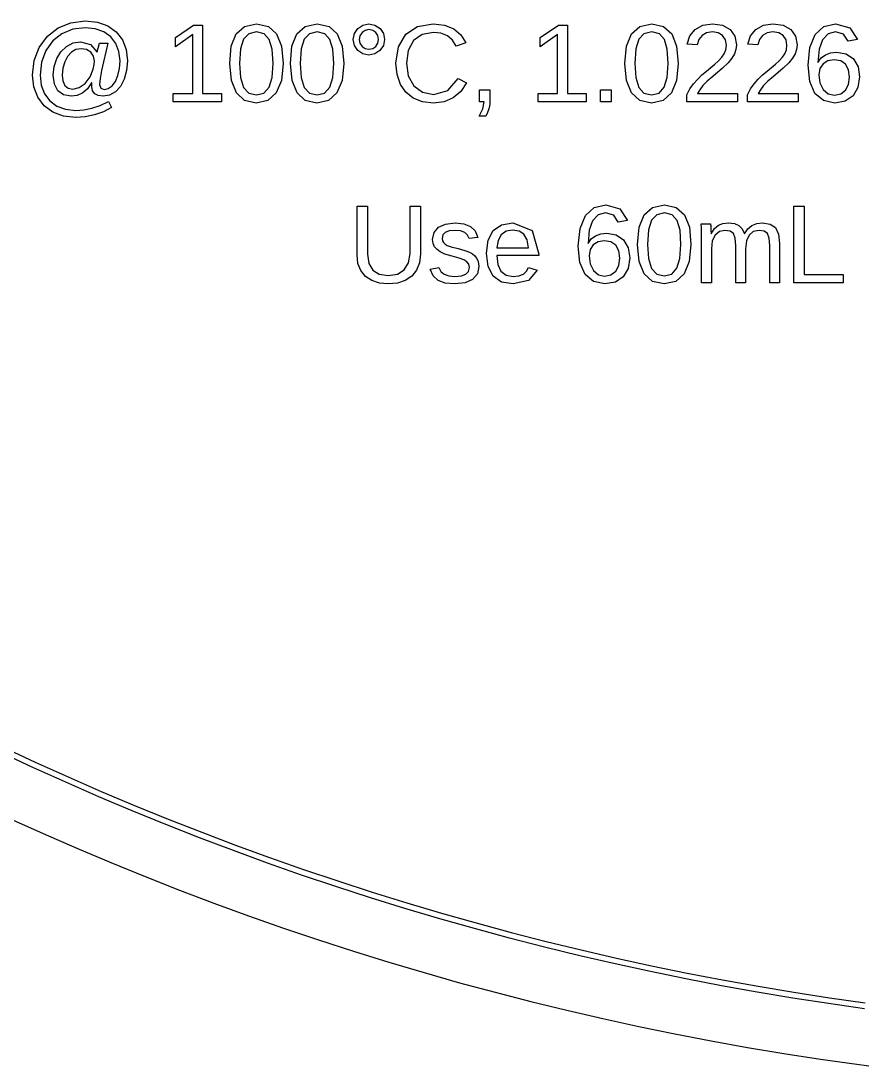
# Model space of a CAD drawing. Extents: x -16 to 132, y -40 to 113.
# Drawn here: x 23.66 to 45.06, y -39.11 to -12.46 of the extents above; entities that cross this region are included whole.
import ezdxf

# ---------------------------------------------------------------- set-up
doc = ezdxf.new("R2010")
doc.units = 0

msp = doc.modelspace()

# ---------------------------------------------------------------- linework, layer by layer
for p, q in [((24.6031, -12.6409), (24.928, -12.5082)), ((24.928, -12.5082), (25.2897, -12.464)), ((25.2897, -12.464), (25.601, -12.4954)), ((25.601, -12.4954), (25.8666, -12.5896)), ((24.3301, -12.8529), (24.6031, -12.6409)), ((24.6989, -12.7872), (24.4686, -12.9684)), ((24.9762, -12.6759), (24.6989, -12.7872)), ((25.2924, -12.6388), (24.9762, -12.6759)), ((25.5445, -12.6646), (25.2924, -12.6388)), ((25.7626, -12.7421), (25.5445, -12.6646)), ((25.9401, -12.8676), (25.7626, -12.7421)), ((25.8666, -12.5896), (26.0807, -12.7409)), ((26.0807, -12.7409), (26.2376, -12.9439)), ((27.5879, -12.8857), (28.0497, -12.5681)), ((28.0497, -12.5681), (28.28, -12.5681)), ((28.28, -12.5681), (28.28, -14.31)), ((29.0095, -13.1041), (29.1327, -12.7899)), ((29.1327, -12.7899), (29.3448, -12.6017)), ((29.4543, -12.7882), (29.3214, -12.9287)), ((29.3448, -12.6017), (29.6521, -12.5389)), ((29.6521, -12.7414), (29.4543, -12.7882)), ((29.6521, -12.5389), (29.9522, -12.6024)), ((29.8451, -12.7889), (29.6521, -12.7414)), ((29.9746, -12.9314), (29.8451, -12.7889)), ((29.9522, -12.6024), (30.1618, -12.7927)), ((30.5522, -13.1041), (30.6755, -12.7899)), ((30.6755, -12.7899), (30.8875, -12.6017)), ((30.9971, -12.7882), (30.8641, -12.9287)), ((30.8875, -12.6017), (31.1949, -12.5389)), ((31.1949, -12.7414), (30.9971, -12.7882)), ((31.1949, -12.5389), (31.495, -12.6024)), ((31.3878, -12.7889), (31.1949, -12.7414)), ((31.5173, -12.9314), (31.3878, -12.7889)), ((31.495, -12.6024), (31.7045, -12.7927)), ((32.1121, -12.9342), (32.1411, -12.7834)), ((32.1411, -12.7834), (32.2279, -12.6554)), ((32.2279, -12.6554), (32.3564, -12.5681)), ((32.3347, -12.7581), (32.2812, -12.8389)), ((32.4143, -12.7029), (32.3347, -12.7581)), ((32.3564, -12.5681), (32.5102, -12.5389)), ((32.5102, -12.6846), (32.4143, -12.7029)), ((32.5102, -12.5389), (32.6639, -12.5677)), ((32.606, -12.7026), (32.5102, -12.6846)), ((32.6856, -12.7567), (32.606, -12.7026)), ((32.6639, -12.5677), (32.7924, -12.6541)), ((32.7392, -12.8371), (32.6856, -12.7567)), ((32.7924, -12.6541), (32.8793, -12.7816)), ((32.8793, -12.7816), (32.9082, -12.9342)), ((33.4489, -12.8038), (33.7499, -12.6052)), ((33.7499, -12.6052), (34.1479, -12.5389)), ((34.1507, -12.7553), (33.8622, -12.8075)), ((34.1479, -12.5389), (34.4343, -12.5694)), ((34.3433, -12.7778), (34.1507, -12.7553)), ((34.5078, -12.8454), (34.3433, -12.7778)), ((34.4343, -12.5694), (34.6694, -12.661)), ((34.6694, -12.661), (34.8511, -12.8125)), ((36.8702, -12.8857), (37.332, -12.5681)), ((37.332, -12.5681), (37.5622, -12.5681)), ((37.5622, -12.5681), (37.5622, -14.31)), ((39.0624, -13.1041), (39.1857, -12.7899)), ((39.1857, -12.7899), (39.3977, -12.6017)), ((39.5073, -12.7882), (39.3743, -12.9287)), ((39.3977, -12.6017), (39.7051, -12.5389)), ((39.7051, -12.7414), (39.5073, -12.7882)), ((39.7051, -12.5389), (40.0052, -12.6024)), ((39.898, -12.7889), (39.7051, -12.7414)), ((40.0275, -12.9314), (39.898, -12.7889)), ((40.0052, -12.6024), (40.2148, -12.7927)), ((40.6707, -12.8402), (40.8061, -12.6776)), ((40.8061, -12.6776), (41.0018, -12.5736)), ((41.101, -12.7659), (40.9836, -12.8309)), ((41.0018, -12.5736), (41.2464, -12.5389)), ((41.2464, -12.7442), (41.101, -12.7659)), ((41.2464, -12.5389), (41.5077, -12.5738)), ((41.3959, -12.7664), (41.2464, -12.7442)), ((41.5086, -12.8329), (41.3959, -12.7664)), ((41.5077, -12.5738), (41.7007, -12.6783)), ((41.7007, -12.6783), (41.8197, -12.847)), ((42.2135, -12.8402), (42.3488, -12.6776)), ((42.3488, -12.6776), (42.5446, -12.5736)), ((42.6437, -12.7659), (42.5264, -12.8309)), ((42.5446, -12.5736), (42.7892, -12.5389)), ((42.7892, -12.7442), (42.6437, -12.7659)), ((42.7892, -12.5389), (43.0504, -12.5738)), ((42.9386, -12.7664), (42.7892, -12.7442)), ((43.0513, -12.8329), (42.9386, -12.7664)), ((43.0504, -12.5738), (43.2434, -12.6783)), ((43.2434, -12.6783), (43.3625, -12.847)), ((43.8645, -12.8108), (44.0847, -12.6069)), ((44.0847, -12.6069), (44.3819, -12.5389)), ((44.3791, -12.7414), (44.1896, -12.7912)), ((44.5837, -12.8011), (44.3791, -12.7414)), ((44.3819, -12.5389), (44.7425, -12.6384)), ((44.7425, -12.6384), (44.9394, -12.937)), ((24.124, -13.1353), (24.3301, -12.8529)), ((24.4686, -12.9684), (24.2939, -13.2151)), ((24.8181, -13.1103), (24.9877, -13.024)), ((24.9877, -13.024), (25.1745, -12.9952)), ((25.1745, -12.9952), (25.4308, -13.0583)), ((25.6003, -13.2476), (25.6544, -13.0257)), ((25.6544, -13.0257), (25.8708, -13.0257)), ((25.8708, -13.0257), (25.7099, -13.7275)), ((26.0705, -13.0375), (25.9401, -12.8676)), ((26.1506, -13.2437), (26.0705, -13.0375)), ((26.2376, -12.9439), (26.3338, -13.1911)), ((28.0289, -12.8066), (27.5879, -13.1214)), ((27.5879, -13.1214), (27.5879, -12.8857)), ((28.0289, -14.31), (28.0289, -12.8066)), ((29.3214, -12.9287), (29.2459, -13.1762)), ((30.0479, -13.1797), (29.9746, -12.9314)), ((30.1618, -12.7927), (30.2851, -13.1075)), ((30.8641, -12.9287), (30.7887, -13.1762)), ((31.5907, -13.1797), (31.5173, -12.9314)), ((31.7045, -12.7927), (31.8278, -13.1075)), ((32.1414, -13.085), (32.1121, -12.9342)), ((32.2812, -12.8389), (32.2633, -12.9342)), ((32.2633, -12.9342), (32.2815, -13.0295)), ((32.2815, -13.0295), (32.3361, -13.1103)), ((32.6849, -13.111), (32.739, -13.0304)), ((32.739, -13.0304), (32.757, -12.9342)), ((32.757, -12.9342), (32.7392, -12.8371)), ((32.9082, -12.9342), (32.8789, -13.0867)), ((33.2596, -13.1193), (33.4489, -12.8038)), ((33.6458, -12.964), (33.5106, -13.2114)), ((33.8622, -12.8075), (33.6458, -12.964)), ((34.6376, -12.9557), (34.5078, -12.8454)), ((34.7262, -13.1062), (34.6376, -12.9557)), ((34.9773, -13.023), (34.7262, -13.1062)), ((34.8511, -12.8125), (34.9773, -13.023)), ((37.3112, -12.8066), (36.8702, -13.1214)), ((36.8702, -13.1214), (36.8702, -12.8857)), ((37.3112, -14.31), (37.3112, -12.8066)), ((39.3743, -12.9287), (39.2989, -13.1762)), ((40.1009, -13.1797), (40.0275, -12.9314)), ((40.2148, -12.7927), (40.338, -13.1075)), ((40.6071, -13.0507), (40.6707, -12.8402)), ((40.8623, -13.0743), (40.6071, -13.0507)), ((40.9016, -12.9351), (40.8623, -13.0743)), ((40.9836, -12.8309), (40.9016, -12.9351)), ((41.5793, -12.9397), (41.5086, -12.8329)), ((41.6029, -13.0826), (41.5793, -12.9397)), ((41.8197, -12.847), (41.8595, -13.0743)), ((42.1498, -13.0507), (42.2135, -12.8402)), ((42.405, -13.0743), (42.1498, -13.0507)), ((42.4444, -12.9351), (42.405, -13.0743)), ((42.5264, -12.8309), (42.4444, -12.9351)), ((43.1221, -12.9397), (43.0513, -12.8329)), ((43.1456, -13.0826), (43.1221, -12.9397)), ((43.3625, -12.847), (43.4022, -13.0743)), ((43.7283, -13.1415), (43.8645, -12.8108)), ((44.0483, -12.9404), (43.9604, -13.184)), ((44.1896, -12.7912), (44.0483, -12.9404)), ((44.7009, -12.9799), (44.5837, -12.8011)), ((44.9394, -12.937), (44.7009, -12.9799)), ((23.9945, -13.4706), (24.124, -13.1353)), ((24.2939, -13.2151), (24.1836, -13.5113)), ((24.5678, -13.421), (24.6751, -13.2456)), ((24.6751, -13.2456), (24.8181, -13.1103)), ((24.9409, -13.2594), (24.8436, -13.3645)), ((25.0575, -13.1934), (24.9409, -13.2594)), ((25.1898, -13.1714), (25.0575, -13.1934)), ((25.3271, -13.193), (25.1898, -13.1714)), ((25.4339, -13.258), (25.3271, -13.193)), ((25.4308, -13.0583), (25.592, -13.2476)), ((25.5025, -13.3584), (25.4339, -13.258)), ((25.592, -13.2476), (25.6003, -13.2476)), ((26.1773, -13.4779), (26.1506, -13.2437)), ((26.3338, -13.1911), (26.3659, -13.4751)), ((28.9684, -13.5444), (29.0095, -13.1041)), ((29.2459, -13.1762), (29.2208, -13.5444)), ((30.0724, -13.5444), (30.0479, -13.1797)), ((30.2851, -13.1075), (30.3261, -13.5444)), ((30.5111, -13.5444), (30.5522, -13.1041)), ((30.7887, -13.1762), (30.7635, -13.5444)), ((31.6151, -13.5444), (31.5907, -13.1797)), ((31.8278, -13.1075), (31.8689, -13.5444)), ((32.2293, -13.213), (32.1414, -13.085)), ((32.3581, -13.3003), (32.2293, -13.213)), ((32.3361, -13.1103), (32.416, -13.1655)), ((32.5102, -13.3295), (32.3581, -13.3003)), ((32.416, -13.1655), (32.5102, -13.1838)), ((32.5102, -13.1838), (32.6052, -13.1656)), ((32.6622, -13.3007), (32.5102, -13.3295)), ((32.6052, -13.1656), (32.6849, -13.111)), ((32.791, -13.2144), (32.6622, -13.3007)), ((32.8789, -13.0867), (32.791, -13.2144)), ((33.1965, -13.5361), (33.2596, -13.1193)), ((33.5106, -13.2114), (33.4655, -13.5361)), ((39.0213, -13.5444), (39.0624, -13.1041)), ((39.2989, -13.1762), (39.2738, -13.5444)), ((40.1253, -13.5444), (40.1009, -13.1797)), ((40.338, -13.1075), (40.3791, -13.5444)), ((41.4848, -13.3884), (41.5481, -13.2962)), ((41.5481, -13.2962), (41.5892, -13.1956)), ((41.5892, -13.1956), (41.6029, -13.0826)), ((41.8074, -13.3003), (41.7428, -13.4127)), ((41.8465, -13.1877), (41.8074, -13.3003)), ((41.8595, -13.0743), (41.8465, -13.1877)), ((43.0276, -13.3884), (43.0908, -13.2962)), ((43.0908, -13.2962), (43.1319, -13.1956)), ((43.1319, -13.1956), (43.1456, -13.0826)), ((43.3502, -13.3003), (43.2855, -13.4127)), ((43.3892, -13.1877), (43.3502, -13.3003)), ((43.4022, -13.0743), (43.3892, -13.1877)), ((43.6829, -13.5902), (43.7283, -13.1415)), ((43.9604, -13.184), (43.9311, -13.5167)), ((44.1225, -13.3246), (44.255, -13.2752)), ((44.255, -13.2752), (44.4054, -13.2587)), ((44.4054, -13.2587), (44.648, -13.301)), ((44.648, -13.301), (44.8347, -13.4279)), ((23.9513, -13.8412), (23.9945, -13.4706)), ((24.1836, -13.5113), (24.1469, -13.8412)), ((24.5007, -13.6245), (24.5678, -13.421)), ((24.7696, -13.5035), (24.7228, -13.666)), ((24.8436, -13.3645), (24.7696, -13.5035)), ((25.4935, -13.6873), (25.5175, -13.5732)), ((25.5254, -13.4862), (25.5025, -13.3584)), ((25.5175, -13.5732), (25.5254, -13.4862)), ((26.1638, -13.6727), (26.1773, -13.4779)), ((26.3659, -13.4751), (26.3459, -13.7207)), ((29.0107, -13.9778), (28.9684, -13.5444)), ((29.2208, -13.5444), (29.2463, -13.9047)), ((30.0467, -13.8995), (30.0724, -13.5444)), ((30.3261, -13.5444), (30.283, -13.9761)), ((30.5534, -13.9778), (30.5111, -13.5444)), ((30.7635, -13.5444), (30.789, -13.9047)), ((31.5894, -13.8995), (31.6151, -13.5444)), ((31.8689, -13.5444), (31.8257, -13.9761)), ((33.2248, -13.8272), (33.1965, -13.5361)), ((33.4655, -13.5361), (33.5125, -13.8601)), ((39.0636, -13.9778), (39.0213, -13.5444)), ((39.2738, -13.5444), (39.2992, -13.9047)), ((40.0997, -13.8995), (40.1253, -13.5444)), ((40.3791, -13.5444), (40.3359, -13.9761)), ((41.2055, -13.6485), (41.3104, -13.5625)), ((41.3104, -13.5625), (41.4045, -13.4765)), ((41.4045, -13.4765), (41.4848, -13.3884)), ((41.6528, -13.525), (41.5034, -13.6682)), ((41.7428, -13.4127), (41.6528, -13.525)), ((42.7483, -13.6485), (42.8531, -13.5625)), ((42.8531, -13.5625), (42.9473, -13.4765)), ((42.9473, -13.4765), (43.0276, -13.3884)), ((43.1956, -13.525), (43.0461, -13.6682)), ((43.2855, -13.4127), (43.1956, -13.525)), ((43.9311, -13.5167), (44.013, -13.4056)), ((44.0636, -13.5535), (43.983, -13.6746)), ((44.013, -13.4056), (44.1225, -13.3246)), ((44.1879, -13.477), (44.0636, -13.5535)), ((44.3458, -13.4515), (44.1879, -13.477)), ((44.5112, -13.4803), (44.3458, -13.4515)), ((44.6357, -13.5666), (44.5112, -13.4803)), ((44.7137, -13.706), (44.6357, -13.5666)), ((44.8347, -13.4279), (44.9538, -13.6263)), ((23.9844, -14.1416), (23.9513, -13.8412)), ((24.1469, -13.8412), (24.1741, -14.0931)), ((24.4783, -13.844), (24.5007, -13.6245)), ((24.5083, -14.0676), (24.4783, -13.844)), ((24.7228, -13.666), (24.7072, -13.8412)), ((24.7072, -13.8412), (24.7236, -13.9896)), ((25.4159, -13.887), (25.4935, -13.6873)), ((25.7099, -13.7275), (25.6714, -13.9289)), ((26.0592, -13.9993), (26.1232, -13.8495)), ((26.1232, -13.8495), (26.1638, -13.6727)), ((26.3459, -13.7207), (26.2861, -13.9418)), ((33.3095, -14.0763), (33.2248, -13.8272)), ((40.8732, -13.9414), (40.9829, -13.835)), ((40.9829, -13.835), (41.0947, -13.7381)), ((41.0947, -13.7381), (41.2055, -13.6485)), ((41.5034, -13.6682), (41.2603, -13.8731)), ((42.4159, -13.9414), (42.5257, -13.835)), ((42.5257, -13.835), (42.6375, -13.7381)), ((42.6375, -13.7381), (42.7483, -13.6485)), ((43.0461, -13.6682), (42.8031, -13.8731)), ((43.7266, -14.0031), (43.6829, -13.5902)), ((43.983, -13.6746), (43.9561, -13.8343)), ((43.9561, -13.8343), (43.984, -14.0399)), ((44.7397, -13.8939), (44.7137, -13.706)), ((44.9538, -13.6263), (44.9935, -13.8828)), ((24.1741, -14.0931), (24.2557, -14.3135)), ((24.5983, -14.2365), (24.5083, -14.0676)), ((24.7236, -13.9896), (24.773, -14.1019)), ((24.773, -14.1019), (24.8568, -14.1727)), ((25.1423, -14.1599), (25.2938, -14.0506)), ((25.2938, -14.0506), (25.4159, -13.887)), ((25.4547, -14.0368), (25.3522, -14.186)), ((25.463, -14.0368), (25.4547, -14.0368)), ((25.4589, -14.1339), (25.463, -14.0368)), ((25.6714, -13.9289), (25.6586, -14.0784)), ((25.6586, -14.0784), (25.6867, -14.1761)), ((25.8775, -14.1848), (25.9755, -14.1131)), ((25.9755, -14.1131), (26.0592, -13.9993)), ((26.2861, -13.9418), (26.1908, -14.1267)), ((29.1376, -14.2934), (29.0107, -13.9778)), ((29.2463, -13.9047), (29.3227, -14.1533)), ((29.9697, -14.1491), (30.0467, -13.8995)), ((30.283, -13.9761), (30.1535, -14.292)), ((30.6803, -14.2934), (30.5534, -13.9778)), ((30.789, -13.9047), (30.8655, -14.1533)), ((31.5125, -14.1491), (31.5894, -13.8995)), ((31.8257, -13.9761), (31.6962, -14.292)), ((33.4482, -14.2781), (33.3095, -14.0763)), ((33.5125, -13.8601), (33.6535, -14.1138)), ((33.6535, -14.1138), (33.8745, -14.2776)), ((34.5213, -14.2306), (34.779, -13.9258)), ((34.779, -13.9258), (34.9953, -14.034)), ((34.9953, -14.034), (34.8502, -14.2562)), ((39.1905, -14.2934), (39.0636, -13.9778)), ((39.2992, -13.9047), (39.3757, -14.1533)), ((40.0227, -14.1491), (40.0997, -13.8995)), ((40.3359, -13.9761), (40.2064, -14.292)), ((40.6745, -14.1933), (40.7686, -14.0597)), ((40.7686, -14.0597), (40.8732, -13.9414)), ((41.0065, -14.1082), (40.9254, -14.211)), ((41.1171, -13.9971), (41.0065, -14.1082)), ((41.2603, -13.8731), (41.1171, -13.9971)), ((42.2173, -14.1933), (42.3114, -14.0597)), ((42.3114, -14.0597), (42.4159, -13.9414)), ((42.5493, -14.1082), (42.4681, -14.211)), ((42.6599, -13.9971), (42.5493, -14.1082)), ((42.8031, -13.8731), (42.6599, -13.9971)), ((43.8576, -14.3045), (43.7266, -14.0031)), ((43.984, -14.0399), (44.0677, -14.2046)), ((44.6371, -14.2275), (44.714, -14.0834)), ((44.714, -14.0834), (44.7397, -13.8939)), ((44.9935, -13.8828), (44.9515, -14.1595)), ((24.0838, -14.405), (23.9844, -14.1416)), ((24.2557, -14.3135), (24.3889, -14.4943)), ((24.7427, -14.3426), (24.5983, -14.2365)), ((24.936, -14.3779), (24.7427, -14.3426)), ((24.8568, -14.1727), (24.9762, -14.1963)), ((25.0874, -14.3566), (24.936, -14.3779)), ((24.9762, -14.1963), (25.1423, -14.1599)), ((25.2279, -14.2926), (25.0874, -14.3566)), ((25.3522, -14.186), (25.2279, -14.2926)), ((25.4776, -14.2406), (25.4589, -14.1339)), ((25.5338, -14.3169), (25.4776, -14.2406)), ((25.6243, -14.3627), (25.5338, -14.3169)), ((25.7459, -14.3779), (25.6243, -14.3627)), ((25.6867, -14.1761), (25.7709, -14.2087)), ((25.9136, -14.3495), (25.7459, -14.3779)), ((25.7709, -14.2087), (25.8775, -14.1848)), ((26.0642, -14.2642), (25.9136, -14.3495)), ((26.1908, -14.1267), (26.0642, -14.2642)), ((27.5311, -14.5222), (27.5311, -14.31)), ((27.5311, -14.31), (28.0289, -14.31)), ((28.28, -14.31), (28.7557, -14.31)), ((28.7557, -14.31), (28.7557, -14.5222)), ((29.3487, -14.4858), (29.1376, -14.2934)), ((29.3227, -14.1533), (29.4547, -14.2979)), ((29.4547, -14.2979), (29.6466, -14.3461)), ((29.6466, -14.3461), (29.8376, -14.2968)), ((29.8376, -14.2968), (29.9697, -14.1491)), ((30.1535, -14.292), (29.9397, -14.4854)), ((30.8915, -14.4858), (30.6803, -14.2934)), ((30.8655, -14.1533), (30.9974, -14.2979)), ((30.9974, -14.2979), (31.1893, -14.3461)), ((31.1893, -14.3461), (31.3804, -14.2968)), ((31.3804, -14.2968), (31.5125, -14.1491)), ((31.6962, -14.292), (31.4825, -14.4854)), ((33.6382, -14.4272), (33.4482, -14.2781)), ((33.8745, -14.2776), (34.1618, -14.3322)), ((34.1618, -14.3322), (34.5213, -14.2306)), ((34.8502, -14.2562), (34.6562, -14.4182)), ((35.319, -14.5222), (35.319, -14.2184)), ((35.319, -14.2184), (35.5895, -14.2184)), ((35.5895, -14.2184), (35.5895, -14.4515)), ((36.8133, -14.5222), (36.8133, -14.31)), ((36.8133, -14.31), (37.3112, -14.31)), ((37.5622, -14.31), (38.0379, -14.31)), ((38.0379, -14.31), (38.0379, -14.5222)), ((38.399, -14.5222), (38.399, -14.2184)), ((38.399, -14.2184), (38.6695, -14.2184)), ((38.6695, -14.2184), (38.6695, -14.5222)), ((39.4017, -14.4858), (39.1905, -14.2934)), ((39.3757, -14.1533), (39.5076, -14.2979)), ((39.5076, -14.2979), (39.6995, -14.3461)), ((39.6995, -14.3461), (39.8906, -14.2968)), ((39.8906, -14.2968), (40.0227, -14.1491)), ((40.2064, -14.292), (39.9927, -14.4854)), ((40.596, -14.3461), (40.6745, -14.1933)), ((40.596, -14.5222), (40.596, -14.3461)), ((40.9254, -14.211), (40.8706, -14.31)), ((40.8706, -14.31), (41.89, -14.31)), ((41.89, -14.31), (41.89, -14.5222)), ((42.1387, -14.3461), (42.2173, -14.1933)), ((42.1387, -14.5222), (42.1387, -14.3461)), ((42.4681, -14.211), (42.4133, -14.31)), ((42.4133, -14.31), (43.4327, -14.31)), ((43.4327, -14.31), (43.4327, -14.5222)), ((44.0712, -14.4885), (43.8576, -14.3045)), ((44.0677, -14.2046), (44.1952, -14.3128)), ((44.1952, -14.3128), (44.3541, -14.3488)), ((44.3541, -14.3488), (44.515, -14.3185)), ((44.515, -14.3185), (44.6371, -14.2275)), ((44.8257, -14.371), (44.626, -14.5052)), ((44.9515, -14.1595), (44.8257, -14.371)), ((24.2457, -14.6217), (24.0838, -14.405)), ((24.4665, -14.7822), (24.2457, -14.6217)), ((24.3889, -14.4943), (24.5706, -14.6276)), ((24.5706, -14.6276), (24.7937, -14.7098)), ((25.4589, -14.6851), (25.6693, -14.616)), ((25.6693, -14.616), (25.8874, -14.5125)), ((25.8874, -14.5125), (25.9637, -14.6678)), ((28.7557, -14.5222), (27.5311, -14.5222)), ((29.6438, -14.5499), (29.3487, -14.4858)), ((29.9397, -14.4854), (29.6438, -14.5499)), ((31.1866, -14.5499), (30.8915, -14.4858)), ((31.4825, -14.4854), (31.1866, -14.5499)), ((33.8738, -14.5192), (33.6382, -14.4272)), ((34.1493, -14.5499), (33.8738, -14.5192)), ((34.4203, -14.517), (34.1493, -14.5499)), ((34.6562, -14.4182), (34.4203, -14.517)), ((35.4411, -14.5222), (35.319, -14.5222)), ((35.4085, -14.7004), (35.4411, -14.5222)), ((35.5829, -14.5863), (35.5631, -14.6969)), ((35.5895, -14.4515), (35.5829, -14.5863)), ((38.0379, -14.5222), (36.8133, -14.5222)), ((38.6695, -14.5222), (38.399, -14.5222)), ((39.6968, -14.5499), (39.4017, -14.4858)), ((39.9927, -14.4854), (39.6968, -14.5499)), ((41.89, -14.5222), (40.596, -14.5222)), ((43.4327, -14.5222), (42.1387, -14.5222)), ((44.3625, -14.5499), (44.0712, -14.4885)), ((44.626, -14.5052), (44.3625, -14.5499)), ((24.7378, -14.8816), (24.4665, -14.7822)), ((25.0511, -14.9147), (24.7378, -14.8816)), ((24.7937, -14.7098), (25.0511, -14.7372)), ((25.0511, -14.7372), (25.2536, -14.7242)), ((25.2909, -14.8989), (25.0511, -14.9147)), ((25.2536, -14.7242), (25.4589, -14.6851)), ((25.5275, -14.8516), (25.2909, -14.8989)), ((25.7541, -14.7741), (25.5275, -14.8516)), ((25.9637, -14.6678), (25.7541, -14.7741)), ((35.3107, -14.8855), (35.4085, -14.7004)), ((35.4813, -14.8855), (35.3107, -14.8855)), ((35.5295, -14.7933), (35.4813, -14.8855)), ((35.5631, -14.6969), (35.5295, -14.7933)), ((32.2068, -18.4138), (32.2068, -17.1698)), ((32.2068, -17.1698), (32.4717, -17.1698)), ((32.4717, -17.1698), (32.4717, -18.3916)), ((33.5562, -18.3736), (33.5562, -17.1698)), ((33.5562, -17.1698), (33.8197, -17.1698)), ((33.8197, -17.1698), (33.8197, -18.3888)), ((38.0173, -17.4125), (38.2375, -17.2086)), ((38.2375, -17.2086), (38.5346, -17.1406)), ((38.5346, -17.1406), (38.8952, -17.2401)), ((38.8952, -17.2401), (39.0922, -17.5387)), ((39.5094, -17.3916), (39.7215, -17.2034)), ((39.7215, -17.2034), (40.0289, -17.1406)), ((40.0289, -17.1406), (40.3289, -17.2041)), ((40.3289, -17.2041), (40.5385, -17.3944)), ((43.3206, -19.1239), (43.3206, -17.1698)), ((43.3206, -17.1698), (43.5855, -17.1698)), ((43.5855, -17.1698), (43.5855, -18.9075)), ((37.8811, -17.7432), (38.0173, -17.4125)), ((38.2011, -17.5421), (38.1132, -17.7857)), ((38.3424, -17.3929), (38.2011, -17.5421)), ((38.5318, -17.3431), (38.3424, -17.3929)), ((38.7364, -17.4028), (38.5318, -17.3431)), ((38.8536, -17.5816), (38.7364, -17.4028)), ((39.0922, -17.5387), (38.8536, -17.5816)), ((39.3862, -17.7058), (39.5094, -17.3916)), ((39.698, -17.5304), (39.6226, -17.7779)), ((39.831, -17.3899), (39.698, -17.5304)), ((40.0289, -17.3431), (39.831, -17.3899)), ((40.2218, -17.3906), (40.0289, -17.3431)), ((40.3513, -17.5331), (40.2218, -17.3906)), ((40.4246, -17.7814), (40.3513, -17.5331)), ((40.5385, -17.3944), (40.6618, -17.7092)), ((34.1296, -18.0199), (34.1662, -17.8391)), ((34.1662, -17.8391), (34.2759, -17.7072)), ((34.2759, -17.7072), (34.4557, -17.6266)), ((34.4528, -17.8396), (34.3924, -17.9041)), ((34.5554, -17.8011), (34.4528, -17.8396)), ((34.4557, -17.6266), (34.7024, -17.5997)), ((34.7024, -17.7883), (34.5554, -17.8011)), ((34.7024, -17.5997), (34.9252, -17.6215)), ((34.8395, -17.8017), (34.7024, -17.7883)), ((34.9458, -17.8417), (34.8395, -17.8017)), ((34.9252, -17.6215), (35.097, -17.6871)), ((35.0192, -17.9067), (34.9458, -17.8417)), ((35.097, -17.6871), (35.2164, -17.8008)), ((35.2164, -17.8008), (35.2821, -17.9672)), ((35.5421, -18.0355), (35.6727, -17.7939)), ((35.6727, -17.7939), (35.884, -17.6451)), ((36.0029, -17.8103), (35.8779, -17.9014)), ((35.884, -17.6451), (36.1699, -17.5956)), ((36.1657, -17.78), (36.0029, -17.8103)), ((36.3311, -17.8072), (36.1657, -17.78)), ((36.1699, -17.5956), (36.666, -17.7949)), ((36.4528, -17.8889), (36.3311, -17.8072)), ((36.666, -17.7949), (36.8314, -18.393)), ((37.8356, -18.1919), (37.8811, -17.7432)), ((38.1132, -17.7857), (38.0839, -18.1184)), ((39.3451, -18.1461), (39.3862, -17.7058)), ((39.6226, -17.7779), (39.5975, -18.1461)), ((40.4491, -18.1461), (40.4246, -17.7814)), ((40.6618, -17.7092), (40.7029, -18.1461)), ((40.9717, -17.7325), (40.9655, -17.6233)), ((40.9655, -17.6233), (41.2013, -17.6233)), ((40.9738, -17.9437), (40.9717, -17.7325)), ((41.2013, -17.6233), (41.2027, -17.6361)), ((41.2027, -17.6361), (41.2041, -17.6607)), ((41.2041, -17.6607), (41.2056, -17.6935)), ((41.2056, -17.6935), (41.2075, -17.7308)), ((41.2075, -17.7308), (41.2098, -17.7878)), ((41.2098, -17.7878), (41.2124, -17.8798)), ((41.2165, -17.8798), (41.3029, -17.7446)), ((41.3029, -17.7446), (41.401, -17.658)), ((41.4246, -17.8188), (41.315, -17.9104)), ((41.401, -17.658), (41.5164, -17.6111)), ((41.5674, -17.7883), (41.4246, -17.8188)), ((41.5164, -17.6111), (41.6548, -17.5956)), ((41.6988, -17.8091), (41.5674, -17.7883)), ((41.6548, -17.5956), (41.8075, -17.6125)), ((41.7824, -17.8715), (41.6988, -17.8091)), ((41.8075, -17.6125), (41.9245, -17.6635)), ((41.9245, -17.6635), (42.0086, -17.7516)), ((42.0086, -17.7516), (42.0625, -17.8798)), ((42.0667, -17.8798), (42.1525, -17.7498)), ((42.1525, -17.7498), (42.2546, -17.6621)), ((42.2888, -17.8187), (42.1797, -17.9097)), ((42.2546, -17.6621), (42.3765, -17.6122)), ((42.4342, -17.7883), (42.2888, -17.8187)), ((42.3765, -17.6122), (42.5216, -17.5956)), ((42.5656, -17.8091), (42.4342, -17.7883)), ((42.5216, -17.5956), (42.718, -17.6264)), ((42.6492, -17.8715), (42.5656, -17.8091)), ((42.718, -17.6264), (42.8524, -17.719)), ((42.8524, -17.719), (42.9299, -17.8819)), ((34.1425, -18.1222), (34.1296, -18.0199)), ((34.3924, -17.9041), (34.3723, -17.995)), ((34.3723, -17.995), (34.3806, -18.0532)), ((34.3806, -18.0532), (34.4056, -18.1004)), ((34.4056, -18.1004), (34.4469, -18.1389)), ((35.0575, -17.995), (35.0192, -17.9067)), ((35.2821, -17.9672), (35.0575, -17.995)), ((35.4986, -18.3639), (35.5421, -18.0355)), ((35.7963, -18.0454), (35.7635, -18.2349)), ((35.8779, -17.9014), (35.7963, -18.0454)), ((36.5329, -18.0298), (36.4528, -17.8889)), ((36.5734, -18.2349), (36.5329, -18.0298)), ((38.0839, -18.1184), (38.1657, -18.0073)), ((38.1657, -18.0073), (38.2753, -17.9263)), ((38.3406, -18.0787), (38.2163, -18.1552)), ((38.2753, -17.9263), (38.4077, -17.8769)), ((38.4986, -18.0532), (38.3406, -18.0787)), ((38.4077, -17.8769), (38.5582, -17.8604)), ((38.664, -18.082), (38.4986, -18.0532)), ((38.5582, -17.8604), (38.8007, -17.9027)), ((38.7884, -18.1683), (38.664, -18.082)), ((38.8007, -17.9027), (38.9874, -18.0296)), ((38.9874, -18.0296), (39.1065, -18.228)), ((40.9738, -19.1239), (40.9738, -17.9437)), ((41.2124, -17.8798), (41.2165, -17.8798)), ((41.2453, -18.0574), (41.2221, -18.2543)), ((41.315, -17.9104), (41.2453, -18.0574)), ((41.8271, -17.9884), (41.7824, -17.8715)), ((41.842, -18.1725), (41.8271, -17.9884)), ((42.0625, -17.8798), (42.0667, -17.8798)), ((42.1116, -18.0565), (42.0889, -18.2543)), ((42.1797, -17.9097), (42.1116, -18.0565)), ((42.6939, -17.9884), (42.6492, -17.8715)), ((42.7088, -18.1725), (42.6939, -17.9884)), ((42.9299, -17.8819), (42.9557, -18.1239)), ((33.5197, -18.6164), (33.5562, -18.3736)), ((34.1809, -18.2072), (34.1425, -18.1222)), ((34.2421, -18.2777), (34.1809, -18.2072)), ((34.3231, -18.3368), (34.2421, -18.2777)), ((34.445, -18.3907), (34.3231, -18.3368)), ((34.4469, -18.1389), (34.5041, -18.1711)), ((34.5041, -18.1711), (34.6053, -18.2058)), ((34.6053, -18.2058), (34.7787, -18.2515)), ((34.7787, -18.2515), (34.9493, -18.2996)), ((34.9493, -18.2996), (35.0644, -18.3438)), ((35.0644, -18.3438), (35.1426, -18.3883)), ((35.5421, -18.7068), (35.4986, -18.3639)), ((35.7635, -18.2349), (36.5734, -18.2349)), ((37.8793, -18.6048), (37.8356, -18.1919)), ((38.1357, -18.2763), (38.1089, -18.436)), ((38.2163, -18.1552), (38.1357, -18.2763)), ((38.8665, -18.3077), (38.7884, -18.1683)), ((38.8925, -18.4956), (38.8665, -18.3077)), ((39.1065, -18.228), (39.1462, -18.4845)), ((39.3874, -18.5795), (39.3451, -18.1461)), ((39.5975, -18.1461), (39.623, -18.5064)), ((40.4234, -18.5012), (40.4491, -18.1461)), ((40.7029, -18.1461), (40.6597, -18.5778)), ((41.2221, -18.2543), (41.2221, -19.1239)), ((41.842, -19.1239), (41.842, -18.1725)), ((42.0889, -18.2543), (42.0889, -19.1239)), ((42.7088, -19.1239), (42.7088, -18.1725)), ((42.9557, -18.1239), (42.9557, -19.1239)), ((32.2314, -18.6281), (32.2068, -18.4138)), ((32.3053, -18.8105), (32.2314, -18.6281)), ((32.4717, -18.3916), (32.5057, -18.627)), ((32.5057, -18.627), (32.6076, -18.798)), ((33.4099, -18.7931), (33.5197, -18.6164)), ((33.7946, -18.6097), (33.7192, -18.798)), ((33.8197, -18.3888), (33.7946, -18.6097)), ((34.6289, -18.4457), (34.445, -18.3907)), ((34.8078, -18.4928), (34.6289, -18.4457)), ((34.925, -18.5337), (34.8078, -18.4928)), ((35.0048, -18.5844), (34.925, -18.5337)), ((35.0505, -18.6482), (35.0048, -18.5844)), ((35.0658, -18.7286), (35.0505, -18.6482)), ((35.1426, -18.3883), (35.2024, -18.4374)), ((35.2024, -18.4374), (35.2473, -18.4927)), ((35.2473, -18.4927), (35.2807, -18.556)), ((35.2807, -18.556), (35.3016, -18.6279)), ((35.3016, -18.6279), (35.3085, -18.7092)), ((36.8314, -18.4263), (35.7607, -18.4263)), ((35.7607, -18.4263), (35.7874, -18.6548)), ((36.8314, -18.393), (36.8314, -18.4263)), ((38.0104, -18.9062), (37.8793, -18.6048)), ((38.1089, -18.436), (38.1368, -18.6416)), ((38.1368, -18.6416), (38.2205, -18.8063)), ((38.8668, -18.6851), (38.8925, -18.4956)), ((39.1462, -18.4845), (39.1043, -18.7612)), ((39.5143, -18.8951), (39.3874, -18.5795)), ((39.623, -18.5064), (39.6994, -18.755)), ((40.3465, -18.7508), (40.4234, -18.5012)), ((40.6597, -18.5778), (40.5302, -18.8937)), ((32.4238, -18.9571), (32.3053, -18.8105)), ((32.6076, -18.798), (32.7737, -18.902)), ((32.7737, -18.902), (33.0001, -18.9366)), ((33.0001, -18.9366), (33.2343, -18.9008)), ((33.2343, -18.9008), (33.4099, -18.7931)), ((33.7192, -18.798), (33.5979, -18.9497)), ((34.07, -18.7716), (34.2905, -18.7286)), ((34.1423, -18.9413), (34.07, -18.7716)), ((34.2905, -18.7286), (34.3394, -18.8331)), ((34.3394, -18.8331), (34.4222, -18.9055)), ((34.4222, -18.9055), (34.5415, -18.9476)), ((34.8642, -18.9471), (34.9777, -18.9034)), ((34.9777, -18.9034), (35.0438, -18.8306)), ((35.0438, -18.8306), (35.0658, -18.7286)), ((35.2684, -18.8971), (35.1483, -19.0365)), ((35.3085, -18.7092), (35.2684, -18.8971)), ((35.6727, -18.9533), (35.5421, -18.7068)), ((35.7874, -18.6548), (35.8675, -18.8243)), ((35.8675, -18.8243), (35.9989, -18.9294)), ((36.3257, -18.9481), (36.4396, -18.8992)), ((36.4396, -18.8992), (36.5216, -18.8254)), ((36.5216, -18.8254), (36.5721, -18.7342)), ((36.7912, -18.7966), (36.571, -19.0629)), ((36.5721, -18.7342), (36.7912, -18.7966)), ((38.224, -19.0902), (38.0104, -18.9062)), ((38.2205, -18.8063), (38.3479, -18.9145)), ((38.3479, -18.9145), (38.5069, -18.9505)), ((38.6678, -18.9202), (38.7898, -18.8292)), ((38.7898, -18.8292), (38.8668, -18.6851)), ((39.1043, -18.7612), (38.9784, -18.9727)), ((39.7254, -19.0875), (39.5143, -18.8951)), ((39.6994, -18.755), (39.8314, -18.8996)), ((39.8314, -18.8996), (40.0233, -18.9478)), ((40.0233, -18.9478), (40.2143, -18.8985)), ((40.2143, -18.8985), (40.3465, -18.7508)), ((40.5302, -18.8937), (40.3164, -19.0871)), ((43.5855, -18.9075), (44.573, -18.9075)), ((44.573, -18.9075), (44.573, -19.1239)), ((32.5826, -19.0643), (32.4238, -18.9571)), ((32.7768, -19.1298), (32.5826, -19.0643)), ((33.0015, -19.1516), (32.7768, -19.1298)), ((33.2346, -19.1289), (33.0015, -19.1516)), ((33.4349, -19.0608), (33.2346, -19.1289)), ((33.5979, -18.9497), (33.4349, -19.0608)), ((34.2676, -19.0594), (34.1423, -18.9413)), ((34.4516, -19.1286), (34.2676, -19.0594)), ((34.6996, -19.1516), (34.4516, -19.1286)), ((34.5415, -18.9476), (34.6996, -18.9616)), ((34.6996, -18.9616), (34.8642, -18.9471)), ((34.956, -19.1228), (34.6996, -19.1516)), ((35.1483, -19.0365), (34.956, -19.1228)), ((35.8864, -19.102), (35.6727, -18.9533)), ((36.1796, -19.1516), (35.8864, -19.102)), ((35.9989, -18.9294), (36.1796, -18.9644)), ((36.1796, -18.9644), (36.3257, -18.9481)), ((36.571, -19.0629), (36.1796, -19.1516)), ((38.5152, -19.1516), (38.224, -19.0902)), ((38.5069, -18.9505), (38.6678, -18.9202)), ((38.7787, -19.1069), (38.5152, -19.1516)), ((38.9784, -18.9727), (38.7787, -19.1069)), ((40.0205, -19.1516), (39.7254, -19.0875)), ((40.3164, -19.0871), (40.0205, -19.1516)), ((41.2221, -19.1239), (40.9738, -19.1239)), ((42.0889, -19.1239), (41.842, -19.1239)), ((42.9557, -19.1239), (42.7088, -19.1239)), ((44.573, -19.1239), (43.3206, -19.1239)), ((23.957, -31.4422), (23.1217, -31.0534)), ((23.1858, -30.9178), (24.0194, -31.3058)), ((24.7969, -31.8207), (23.957, -31.4422)), ((24.0194, -31.3058), (24.8577, -31.6835)), ((24.8577, -31.6835), (25.7005, -32.051)), ((25.6414, -32.1889), (24.7969, -31.8207)), ((26.4904, -32.5466), (25.6414, -32.1889)), ((25.7005, -32.051), (26.5479, -32.4081)), ((26.5479, -32.4081), (27.3995, -32.7547)), ((23.3635, -32.7377), (24.2194, -33.1234)), ((27.3438, -32.894), (26.4904, -32.5466)), ((27.3995, -32.7547), (28.2553, -33.0909)), ((28.2013, -33.2308), (27.3438, -32.894)), ((24.2194, -33.1234), (25.08, -33.4986)), ((29.0629, -33.5571), (28.2013, -33.2308)), ((28.2553, -33.0909), (29.1151, -33.4165)), ((25.08, -33.4986), (25.9451, -33.8632)), ((29.9284, -33.8728), (29.0629, -33.5571)), ((29.1151, -33.4165), (29.9789, -33.7316)), ((29.9789, -33.7316), (30.8465, -34.036)), ((25.9451, -33.8632), (26.8146, -34.2171)), ((30.7977, -34.1779), (29.9284, -33.8728)), ((30.8465, -34.036), (31.7178, -34.3298)), ((26.8146, -34.2171), (27.6884, -34.5603)), ((31.6707, -34.4722), (30.7977, -34.1779)), ((31.7178, -34.3298), (32.5926, -34.6128)), ((27.6884, -34.5603), (28.5664, -34.8928)), ((32.5473, -34.7558), (31.6707, -34.4722)), ((32.5926, -34.6128), (33.4708, -34.8851)), ((28.5664, -34.8928), (29.4483, -35.2145)), ((33.4273, -35.0287), (32.5473, -34.7558)), ((33.4708, -34.8851), (34.3523, -35.1466)), ((34.3105, -35.2907), (33.4273, -35.0287)), ((34.3523, -35.1466), (35.237, -35.3973)), ((29.4483, -35.2145), (30.3342, -35.5253)), ((35.1969, -35.5419), (34.3105, -35.2907)), ((35.237, -35.3973), (36.1246, -35.6371)), ((30.3342, -35.5253), (31.2238, -35.8253)), ((36.0864, -35.7821), (35.1969, -35.5419)), ((36.1246, -35.6371), (37.0151, -35.866)), ((31.2238, -35.8253), (32.1169, -36.1143)), ((36.9787, -36.0115), (36.0864, -35.7821)), ((37.0151, -35.866), (37.9084, -36.0839)), ((32.1169, -36.1143), (33.0136, -36.3923)), ((37.8737, -36.2298), (36.9787, -36.0115)), ((38.7714, -36.4372), (37.8737, -36.2298)), ((37.9084, -36.0839), (38.8042, -36.2909)), ((33.0136, -36.3923), (33.9137, -36.6593)), ((39.6715, -36.6336), (38.7714, -36.4372)), ((38.8042, -36.2909), (39.7026, -36.4868)), ((39.7026, -36.4868), (40.6033, -36.6717)), ((33.9137, -36.6593), (34.8169, -36.9153)), ((40.574, -36.8188), (39.6715, -36.6336)), ((40.6033, -36.6717), (41.5061, -36.8456)), ((34.8169, -36.9153), (35.7232, -37.1601)), ((41.4787, -36.993), (40.574, -36.8188)), ((42.3854, -37.1561), (41.4787, -36.993)), ((41.5061, -36.8456), (42.4111, -37.0083)), ((42.4111, -37.0083), (43.318, -37.1599)), ((35.7232, -37.1601), (36.6324, -37.3938)), ((43.2941, -37.308), (42.3854, -37.1561)), ((43.318, -37.1599), (44.2266, -37.3004)), ((44.2266, -37.3004), (45.1369, -37.4298)), ((36.6324, -37.3938), (37.5445, -37.6163)), ((44.2046, -37.4488), (43.2941, -37.308)), ((45.1168, -37.5784), (44.2046, -37.4488)), ((37.5445, -37.6163), (38.4592, -37.8276)), ((38.4592, -37.8276), (39.3764, -38.0277)), ((39.3764, -38.0277), (40.296, -38.2165)), ((40.296, -38.2165), (41.2178, -38.394)), ((41.2178, -38.394), (42.1418, -38.5601)), ((42.1418, -38.5601), (43.0678, -38.7149)), ((43.0678, -38.7149), (43.9955, -38.8584)), ((43.9955, -38.8584), (44.925, -38.9904)), ((44.925, -38.9904), (45.856, -39.1111))]:
    msp.add_line(p, q)

doc.saveas('drawing.dxf')
